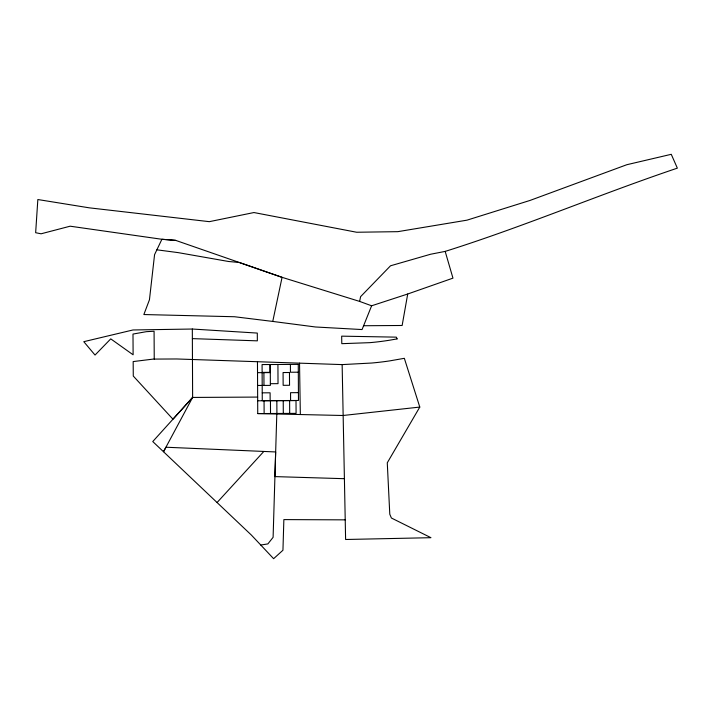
<?xml version="1.0" encoding="UTF-8"?>
<svg xmlns="http://www.w3.org/2000/svg" width="713" height="713" viewBox="0 0 713 713"><rect width="100%" height="100%" fill="white"/><g stroke="black" fill="none" stroke-linecap="round" stroke-linejoin="round"><path stroke-width="1.07" d="M276.804 414.012L274.915 476.605L344.326 478.69M407.711 294.006L371.616 305.788L359.646 301.421L360.591 296.661L390.528 265.789L430.59 254.247L445.179 251.395L452.96 278.141L407.711 294.006L402.141 325.484L363.594 325.743M175.612 240.37L161.904 239.274L154.569 254.648L149.454 299.763L143.857 314.54L234.55 316.741L272.758 321.429L282.072 277.339L175.603 240.352L161.904 239.283L70.141 226.199L41.078 233.793L35.65 232.714L37.842 199.533L89.259 207.831L209.328 221.663L253.953 212.545L356.669 232.251L397.818 231.663L466.97 220.165L529.982 200.451L626.834 164.712L671.263 154.311L677.35 168.143C599.41 194.399 523.645 226.707 445.179 251.395M371.616 305.788L362.07 329.558L315.449 326.982L272.758 321.429M257.651 397.079L192.626 397.435L163.518 451.73L165.942 447.229L275.664 451.953L273.106 537.317L267.883 543.912L260.78 545.035L251.35 535.044L152.76 441.552L192.626 397.435L192.323 329.032L132.992 329.967L83.786 341.679L95.034 355.056L110.756 338.871L133.117 354.798L132.992 334.067L146.388 331.67L154.079 331.233L154.24 359.094M419.788 407.07L387.275 462.808L389.788 514.242L391.41 518.021L430.937 537.691L345.609 539.491L342.142 364.601L371.633 363.033A294.424 294.424 0 0 0 389.61 360.903L404.342 358.318L419.788 407.07L342.989 415.501L257.741 413.576L257.464 361.732M192.626 397.435L172.956 419.199L133.278 376.045L133.171 361.571L153.242 359.094L176.708 358.969L342.142 364.601M217.144 502.451L263.837 451.445M262.117 372.391L269.995 372.346L269.951 364.53M298.319 372.195L290.441 372.239L290.405 364.414M257.518 372.676L270.298 372.614M270.361 383.701L278.025 383.656L277.927 364.486M257.589 385.457L270.37 385.394L270.254 364.53M262.232 392.845L270.102 392.801L270.147 400.617M298.426 392.649L290.556 392.685L290.592 400.51M257.669 400.795L296.011 400.59L296.082 413.371L257.741 413.576M345.19 519.857L283.863 519.599L282.945 550.231L273.614 558.689L260.78 545.035M192.367 338.622L257.348 340.85L257.304 333.078L192.323 329.032M156.869 249.817L178.188 252.625L228.597 261.493L239.283 262.491L282.072 277.339L359.646 301.421M299.531 363.14L300.342 414.538M289.621 400.626L289.692 413.406M283.23 400.661L283.302 413.442M276.84 400.697L276.911 413.478M270.45 400.733L270.521 413.513M263.908 372.641L263.979 385.43M264.06 400.759L264.131 413.549M397.096 338.889L389.922 340.154A276.047 276.047 0 0 1 369.851 342.659L341.794 343.675L341.67 336.153L396.366 337.151L397.096 338.889M298.275 364.379L262.081 364.566L262.268 400.661L298.471 400.465L298.275 364.379M289.469 372.507L283.079 372.543L283.15 385.323L289.54 385.287L289.469 372.507"/></g></svg>
